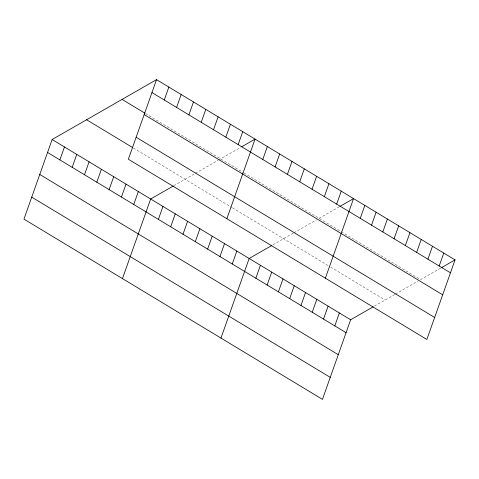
<?xml version="1.0" encoding="UTF-8"?>
<svg xmlns="http://www.w3.org/2000/svg" width="479" height="479" viewBox="0 0 479 479"><rect width="100%" height="100%" fill="white"/><g stroke="black" fill="none" stroke-linecap="round" stroke-linejoin="round"><path stroke-width="0.36" stroke-dasharray="2.4 1.8" d="M173.823 185.708L194.779 173.685M195.426 173.314L218.011 160.357M218.658 159.992L240.644 147.382M272.958 244.829L293.286 233.171M293.932 232.8L316.523 219.843M319.104 218.358L339.15 206.862M374.452 306.117L394.78 294.453M395.426 294.082L418.017 281.125M440.644 268.144L420.598 279.646L342.281 232.357M145.484 113.523L243.374 172.632M243.991 173.003L341.659 231.98M133.384 148.011L231.89 207.497M232.507 207.868L328.714 265.959M330.594 267.096L385.098 300.004"/><path stroke-width="0.72" d="M156.543 79.634L128.354 159.232L426.861 339.479L455.05 259.881L156.543 79.634L52.139 139.521L23.95 219.119L322.457 399.366L350.646 319.768L373.195 306.835M59.869 159.884L64.449 146.957M72.185 167.321L76.766 154.394M84.496 174.757L89.076 161.824M96.812 182.194L101.392 169.261M109.128 189.624L113.703 176.697M121.438 197.061L126.019 184.134M164.273 99.997L168.853 87.07M133.755 204.497L138.329 191.57M176.589 107.434L181.17 94.507M122.456 278.598L150.645 199.001L173.194 186.068M188.9 114.87L193.48 101.943M158.381 219.37L162.956 206.437M201.216 122.307L205.796 109.374M170.692 226.801L175.272 213.874M213.532 129.743L218.107 116.81M183.008 234.237L187.588 221.31M225.843 137.174L230.423 124.247M195.318 241.673L199.899 228.74M238.159 144.61L242.733 131.683M207.635 249.11L212.215 236.177M226.86 218.711L255.05 139.114L241.895 146.664M219.945 256.546L224.525 243.613M262.785 159.483L267.36 146.55M232.261 263.977L236.842 251.05M275.096 166.92L279.676 153.987M220.969 338.078L249.152 258.486L271.707 245.547M287.412 174.35L291.986 161.423M255.852 278.221L260.432 265.294M299.722 181.786L304.303 168.859M267.126 285.035L271.707 272.102M312.039 189.223L316.619 176.29M278.407 291.843L282.981 278.91M324.349 196.659L328.929 183.726M289.681 298.651L294.262 285.724M336.665 204.09L341.246 191.163M300.962 305.458L305.536 292.531M312.236 312.272L316.817 299.339M325.373 278.197L353.556 198.599L339.773 206.503M323.511 319.08L328.091 306.147M360.256 218.34L364.836 205.407M334.791 325.888L339.371 312.961M371.53 225.148L376.111 212.215M382.811 231.956L387.385 219.029M394.085 238.764L398.666 225.837M405.366 245.577L409.94 232.644M416.64 252.385L421.221 239.452M427.915 259.193L432.495 246.266M439.195 266.001L443.776 253.074M441.267 267.785L455.05 259.881M151.963 92.567L450.47 272.814M122.085 99.398L144.868 113.152M144.173 114.565L442.68 294.813M136.144 137.233L434.657 317.481M86.591 119.756L132.767 147.64M52.139 139.521L350.646 319.768M47.559 152.454L346.066 332.695M39.769 174.452L338.276 354.7M31.74 197.12L330.253 377.362"/></g></svg>
